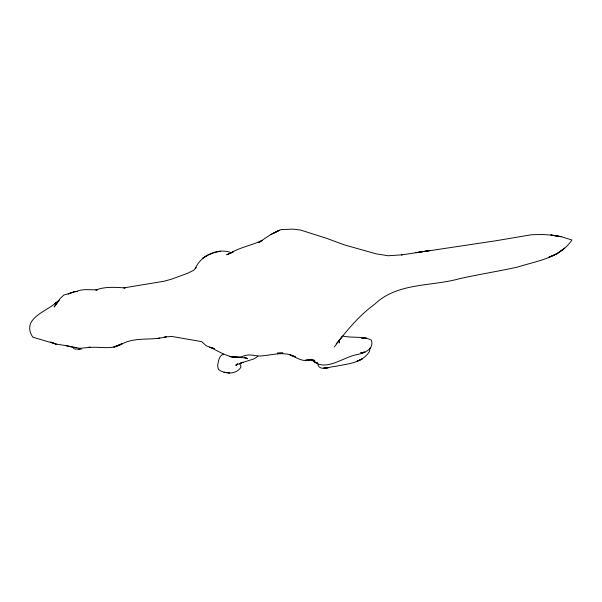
<?xml version="1.0" encoding="UTF-8"?>
<svg xmlns="http://www.w3.org/2000/svg" width="602" height="602" viewBox="0 0 602 602"><rect width="100%" height="100%" fill="white"/><g stroke="black" fill="none" stroke-linecap="round" stroke-linejoin="round"><path stroke-width="0.9" d="M370.283 347.452L369.44 351.553C362.08 363.337 346.684 363.939 334.479 366.55C330.099 366.452 320.437 371.148 318.149 365.361L318.097 363.992M334.313 346.955C346.03 331.341 358.672 315.877 374.617 304.288C397.358 282.458 430.791 286.635 459.123 278.801C478.432 274.407 498.042 271.389 517.389 267.107C536.593 260.975 559.822 258.198 571.9 239.972L561.139 236.661L550.86 235.058L542.033 234.449L531.363 234.765L496.116 240.725L401.669 254.902L402.061 254.842L388.072 255.752L375.731 253.743L344.133 244.803L326.472 238.272L300.421 230.009L292.813 229.114L281.126 229.588L270.426 234.727L258.837 242.516L262.171 240.364C251.975 245.36 240.469 247.136 230.649 253.028L233.448 251.741L226.683 254.766L229.701 253.57M237.18 364.127L236.413 365.346L237.527 363.774L235.691 365.263L243.042 362.284L240.567 363.111L254.006 358.897L257.874 356.241M339.001 340.792L342.071 336.699L336.232 343.802M58.703 300.834L54.797 303.717L59.146 300.18L54.142 307.073L60.433 298.231L63.842 295.048L80.781 290.089L85.206 289.637L97.283 289.871L95.868 290.036C105.26 286.326 115.343 287.387 125.171 287.884L123.756 287.906L164.241 281.202L171.833 279.08L187.621 273.255L193.716 270.245L196.124 267.627L195.259 268.612C200.391 255.715 218.413 247.332 231.138 252.735M56.159 302.716C45.571 311.934 21.07 318.804 32.771 337.15L56.136 344.111L66.882 345.744M68.304 294.205L69.057 293.693M69.245 293.573L73.918 291.722M311.813 359.763C324.177 372.63 341.597 358.182 355.135 354.992C362.449 353.622 374.632 350.146 371.366 340.115C362.871 335.705 351.839 338.362 342.546 335.961M272.849 233.553L279.561 230.114L270.426 234.727M69.516 293.467L70.72 293.099M364.18 351.937L361.448 353.103L364.857 352.358L360.56 352.531M207.562 255.203L214.207 252.682L220.415 251.215M88.313 347.557C99.827 346.218 111.949 350.379 122.484 343.727C136.172 336.623 151.907 340.92 166.302 336.744L164.715 337.052L171.751 336.435L201.678 341.627L206.29 345.811C218.541 350.153 230.408 361.147 244.134 355.835C249.356 353.72 255.097 356.128 260.5 355.993C272.27 355.218 284.385 350.725 295.582 356.971M223.515 354.209C218.947 355.361 218.383 361.629 217.623 365.489L218.36 369.35C224.569 374.346 236.533 374.722 240.875 367.205L240.665 365.166L239.43 363.533M76.319 349.175L75.145 349.183M158.168 338.309L159.801 337.993M74.347 291.639L77.304 291.534M73.549 291.789L74.806 291.556M81.473 349.175L77.372 349.175M361.968 338.557L364.519 338.256L361.81 338.542M361.825 352.516L361.29 352.546L364.857 352.358M362.284 338.294L366.618 338.196L362.412 338.316M282.835 353.065L277.341 353.201L282.707 353.073M234.554 357.189L238.708 357.189M236.42 356.941L231.936 356.843L242.696 357.603L247.565 358.679L246.113 358.002M78.606 349.31L79.028 349.341M66.912 345.706L65.347 345.397L79.592 348.332L90.383 347.331L89.043 346.97M225.389 372.375L229.701 372.834L223.899 372.209M73.519 347.354L76.431 347.994M66.965 345.947L71.126 346.902M209.564 347.053L214.297 348.656L211.347 347.647M295.627 356.986L289.968 354.954C296.914 357.49 303.423 363.021 311.234 359.364L305.59 360.169L314.778 360.297L312.084 360.207L314.109 361.049L312.009 359.612L312.912 360.32M244.292 357.152L247.565 358.679M72.947 347.745L71.051 346.526M74.362 348.927L73.542 348.34M72.789 347.226L72.985 347.632M338.941 340.589L339.362 342.914L338.888 340.273M564.608 248.182L557.046 253.683L548.542 257.438L557.166 253.623L564.608 248.182M203.769 257.468L202.859 258.01L207.005 255.639L203.769 257.468M362.126 358.965L357.091 361.313L362.126 358.965M122.62 343.486L113.974 347.015L122.62 343.486M70.246 293.182L70.246 293.182M430.46 250.455L416.087 252.614L430.46 250.455M328.218 367.754L323.974 368.025L328.218 367.754M551.725 235.134L550.86 235.058L561.139 236.661L551.725 235.134M234.788 357.197L230.077 356.587L234.788 357.197M56.136 344.111L50.816 342.117L56.136 344.111M317.532 363.006L314.169 361.742L317.532 363.006"/></g></svg>
